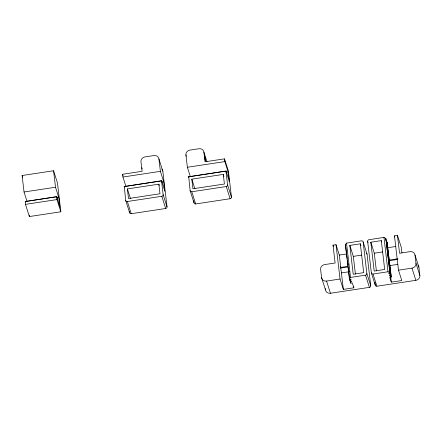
<?xml version="1.0" encoding="UTF-8"?>
<svg xmlns="http://www.w3.org/2000/svg" width="442" height="442" viewBox="0 0 442 442"><rect width="100%" height="100%" fill="white"/><g stroke="black" fill="none" stroke-linecap="round" stroke-linejoin="round"><path stroke-width="0.66" d="M336.014 244.691L340.047 279.024L343.351 289.388L353.843 287.803L352.291 282.924L350.788 283.151L350.594 282.543L351.705 281.095L350.208 281.322L350.014 280.714L351.119 279.267L349.622 279.493L349.429 278.885L345.395 244.553L346.506 243.106L361.49 240.835A1.519 1.376 -17.7 0 1 363.153 241.984L367.037 254.172L370.75 285.759A1.519 1.376 -17.7 0 1 369.413 287.361L330.45 293.261A4.558 4.133 -17.7 0 1 325.472 289.819L321.583 277.631L320.616 269.388A4.558 4.133 -17.7 0 1 324.627 264.587L335.119 263.001L333.019 245.144L336.014 244.691L339.318 255.056L340.771 267.416L347.981 266.327M349.429 278.885L350.539 277.438L365.523 275.167A1.519 1.376 -17.7 0 0 366.86 273.57L363.153 241.984M53.57 170.75L57.454 182.944L60.841 211.784L29.376 216.547L25.487 204.353L25.393 201.453L56.863 196.69L59.935 207.21L58.808 197.596L55.504 187.231L53.57 170.75L22.1 175.513L24.034 191.994L26.929 201.066M25.166 201.607L56.863 196.69M158.943 158.987L162.833 171.176L167.026 206.884A1.519 1.376 -17.7 0 1 165.689 208.486L131.224 213.707A1.519 1.376 -17.7 0 1 129.567 212.558L125.677 200.364L124.29 186.48L161.755 180.806L164.833 191.325L163.7 181.712L160.396 171.347L158.943 158.987A4.558 4.133 -17.7 0 0 153.965 155.545L144.976 156.91A4.558 4.133 -17.7 0 0 140.965 161.711L142.092 171.325L122.611 174.27L122.937 177.021L125.826 186.088M145.042 183.458L145.468 183.911M124.064 186.635L161.755 180.806M224.508 158.844L228.398 171.032L231.459 197.126A1.519 1.376 -17.7 0 1 230.122 198.729L195.657 203.95A1.519 1.376 -17.7 0 1 193.999 202.801L190.115 190.607L188.728 176.723L226.188 171.048L229.265 181.568L228.138 171.955L224.834 161.59L224.508 158.844L205.027 161.794L203.9 152.181A4.558 4.133 -17.7 0 0 198.922 148.739L189.927 150.098A4.558 4.133 -17.7 0 0 185.916 154.899L187.369 167.264L190.259 176.33M188.502 176.877L226.188 171.048M24.034 191.994L55.504 187.231M122.937 177.021L160.396 171.347M187.369 167.264L224.834 161.59M56.797 197.9L58.808 197.596M161.706 182.01L163.7 181.712M226.111 172.258L228.138 171.955M25.487 204.353L56.957 199.591L60.841 211.784M158.855 184.159L159.982 193.773L128.511 198.541L127.384 188.927L158.855 184.159L159.264 185.452M223.287 174.402L224.414 184.016L192.95 188.778L191.817 179.17L223.287 174.402L223.906 176.341M125.677 200.364A1.519 1.376 -17.7 0 0 127.34 201.513L161.805 196.292A1.519 1.376 -17.7 0 0 163.142 194.69L161.529 180.96M190.115 190.607A1.519 1.376 -17.7 0 0 191.773 191.756L226.238 186.535A1.519 1.376 -17.7 0 0 227.575 184.933L225.961 171.203M391.054 276.416L389.164 275.421L390.667 275.195L390.474 274.587L388.584 273.592L390.082 273.366L385.855 238.426L383.965 237.431L368.982 239.702A1.519 1.376 -17.7 0 0 367.645 241.299L371.357 272.885L375.241 285.079A1.519 1.376 -17.7 0 0 376.904 286.228L415.861 280.327A4.558 4.133 -17.7 0 0 419.872 275.526L418.906 267.288L415.021 255.095A4.558 4.133 -17.7 0 0 410.043 251.653L399.551 253.244L397.452 235.387L394.457 235.84L398.491 270.178L401.795 280.543L391.303 282.129L389.75 277.25L391.247 277.023L387.021 242.083L391.247 277.023M360.313 243.807L363.705 272.648L353.213 274.239L349.826 245.398L360.313 243.807L360.932 245.746M381.291 240.63L384.684 269.471L374.192 271.062L370.805 242.222L381.291 240.63L381.706 241.923M339.318 255.056L346.534 253.962M387.269 247.796L395.794 246.503M349.826 245.398L353.324 256.371L361.843 255.078M370.805 242.222L374.302 253.194L382.827 251.901M389.38 260.056L397.899 258.763M340.605 268.079L347.86 266.985M389.22 260.719L397.789 259.421M340.771 267.416L340.578 266.808L341.417 272.907L349.285 271.719M389.369 265.648L397.894 264.36M321.583 277.631A4.558 4.133 -17.7 0 0 326.561 281.068L340.047 279.024M371.357 272.885A1.519 1.376 -17.7 0 0 373.015 274.034L387.999 271.764L389.888 272.758L390.082 273.366M398.491 270.178L411.977 268.134A4.558 4.133 -17.7 0 0 415.988 263.333L415.021 255.095M385.496 239.757L386.441 240.255L386.634 240.862L390.667 275.195M415.988 263.333L419.872 275.526M411.977 268.134L415.861 280.327M397.452 235.387L401.342 247.581L401.96 252.874M394.457 235.84L394.872 237.139M367.645 241.299L368.053 242.586M373.015 274.034L376.904 286.228M366.86 273.57L370.75 285.759M365.523 275.167L369.413 287.361M345.395 244.553L347.174 258.625M333.019 245.144L333.428 246.432M326.561 281.068L330.45 293.261M227.575 184.933L231.459 197.126M226.238 186.535L230.122 198.729M203.9 152.181L206.966 161.805M185.916 154.899L186.325 156.186M191.817 179.17L194.905 188.85M188.728 176.723L188.922 177.33M191.773 191.756L195.657 203.95M163.142 194.69L167.026 206.884M161.805 196.292L165.689 208.486M127.384 188.927L130.473 198.607M122.611 174.27L123.02 175.557M124.29 186.48L124.489 187.088M127.34 201.513L131.224 213.707M22.1 175.513L22.713 177.441M25.393 201.453L25.586 202.066M142.114 169.026L141.915 167.733M386.441 240.255L390.474 274.587M390.684 276.858L391.303 282.129M385.855 238.426L389.888 272.758M383.965 237.431L387.999 271.764M374.302 253.194L376.385 270.918M374.927 282.394L375.241 285.079M353.324 256.371L355.407 274.095M353.688 286.482L353.843 287.803M346.506 243.106L350.539 277.438M350.55 281.134L350.788 283.151M350.44 281.195L350.594 282.543M349.97 279.305L350.208 281.322M347.953 263.211L348.114 264.554M348.826 270.615L348.987 271.963M349.694 278.018L350.014 280.714M347.329 259.973L348.042 266.029M348.202 267.377L349.622 279.493M341.417 272.907L343.351 289.388M325.323 288.554L325.472 289.819M193.762 200.778L193.999 202.801M129.407 211.221L129.567 212.558M56.631 196.845L56.957 199.591M29.216 215.204L29.376 216.547M366.225 253.128A1.519 1.376 -17.7 0 1 367.037 254.172M417.911 265.145A4.558 4.133 -17.7 0 1 418.906 267.288M161.833 169.037A4.558 4.133 -17.7 0 1 162.833 171.176M204.635 156.037L205.475 160.921L204.64 155.987"/></g></svg>
